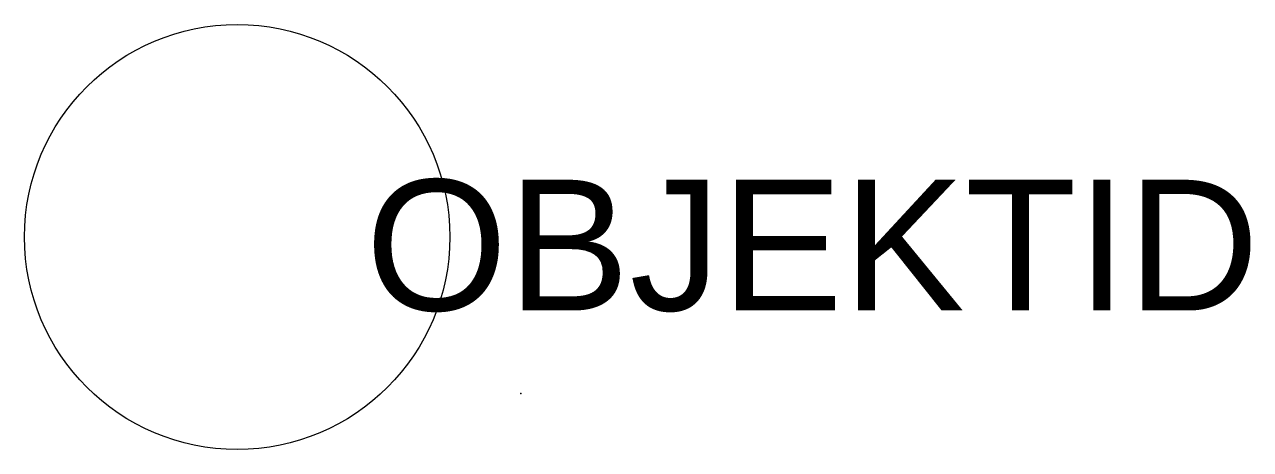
# Model space of a CAD drawing. Header units: metres. Extents: x -0.33 to 1.55, y -0.11 to 0.54.
import ezdxf

# ---------------------------------------------------------------- set-up
doc = ezdxf.new("R2010")
doc.units = ezdxf.units.M
doc.header["$MEASUREMENT"] = 0
doc.layers.add('450247103', color=9, linetype='Continuous')
doc.layers.add('R_450247103', color=252, linetype='Continuous')
doc.styles.get("Standard").update_dxf_attribs({"font": 'arial.ttf'})

msp = doc.modelspace()

# ---------------------------------------------------------------- linework, layer by layer
at = {"layer": '450247103'}
msp.add_circle((-0.0012, 0.219, 0.15), 0.325, dxfattribs=at)
at = {"layer": 'R_450247103'}
msp.add_point((0.4321, -0.0206), dxfattribs=at)

# ---------------------------------------------------------------- texts
msp.add_attdef('OBJEKTID', (0.1948, 0.1066, 0.2), 'ObjektID', height=0.2, dxfattribs=at)

doc.saveas('drawing.dxf')
